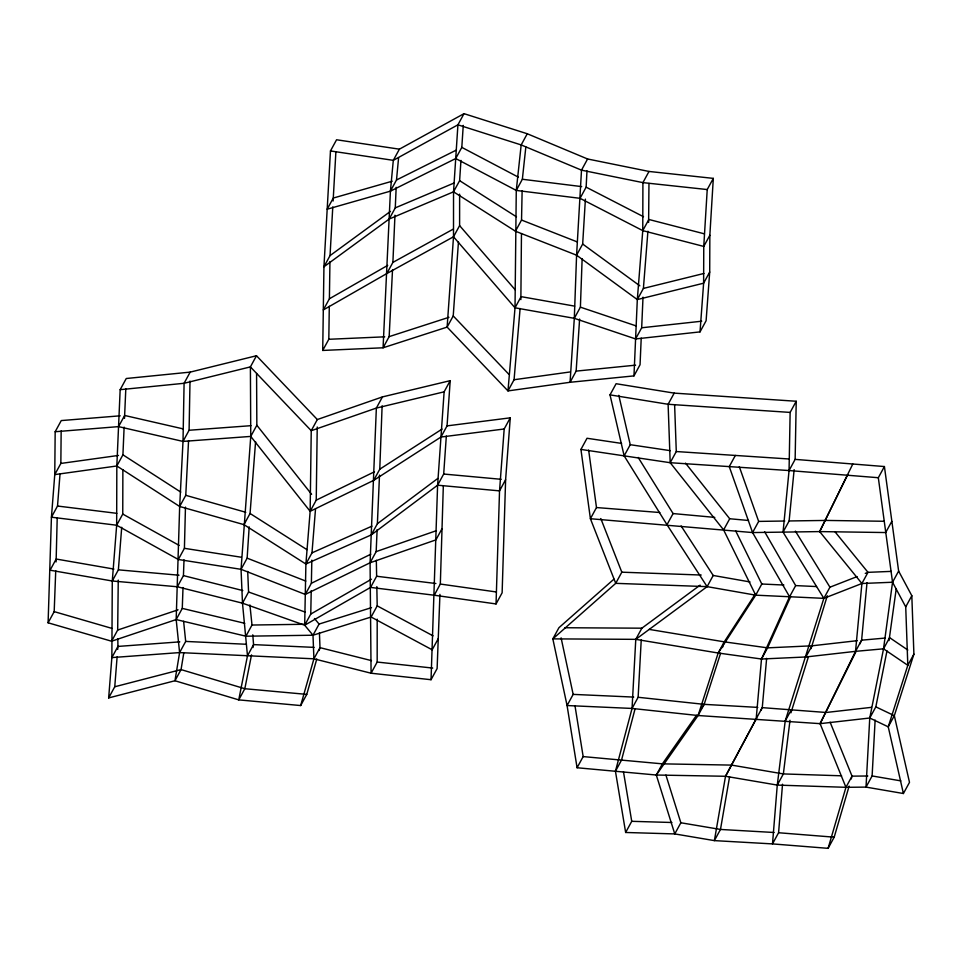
<?xml version="1.0" encoding="UTF-8"?>
<svg xmlns="http://www.w3.org/2000/svg" width="962" height="962" viewBox="0 0 962 962"><rect width="100%" height="100%" fill="white"/><g stroke="black" fill="none" stroke-linecap="round" stroke-linejoin="round"><path stroke-width="1.44" d="M382.443 396.909L317.328 419.54L256.481 355.736L190.175 372.114L126.25 378.511L120.166 389.682L116.823 465.981L116.667 525.228L112.277 581L111.857 657.587L108.658 697.919L174.964 680.747L238.744 699.879L300.673 705.555L313.913 658.814L312.999 635.221L304.677 625.216L305.892 564.033L310.149 511.315L373.689 480.363L440.957 437.037L447.053 425.877L450.204 380.663L382.443 396.909L376.358 408.068L370.081 562.77L371.079 673.22L431.036 679.713L437.121 668.554L439.935 594.384M117.821 638.984L117.941 646.428L111.857 657.587L179.605 652.585L313.913 658.814L371.079 673.22L377.176 662.048L377.188 619.167M641.221 338.119L640.055 364.718L633.97 375.889L570.057 382.287L507.984 390.909L447.126 327.104L453.511 236.784L453.535 191.823L457.924 124.819L464.009 113.66L527.26 133.754L587.59 158.983L649.001 171.452L713.311 178.379L709.848 235.269L709.703 272.03L706.108 320.731L700.023 331.89L635.593 338.937L574.314 318.326L515.019 307.804L453.511 236.784L459.608 225.625L459.62 194.156M120.214 415.812L61.255 420.574L55.171 431.734L54.762 474.603L51.431 517.195L116.667 525.228L122.751 514.069L122.871 469.636M633.97 375.889L637.313 299.579L642.76 230.627L642.917 182.624L649.001 171.452M648.965 183.465L648.616 222.402M520.105 308.513L514.069 379.737L507.984 390.909L515.019 307.804L516.269 190.428L521.176 144.925L527.26 133.754M521.464 233.562L520.863 299.603M446.332 436.087L443.686 474.038L437.602 485.197L371.296 534.884L305.892 564.033L243.975 524.651L179.666 506.481L116.823 465.981L54.762 474.603L60.846 463.443L61.159 430.916M60.041 473.725L57.516 506.036L51.431 517.195L48.1 622.799L111.592 641.221L117.677 630.05L118.254 580.122M256.481 355.736L250.397 366.895L250.757 436.411L310.149 511.315L311.243 430.699L317.328 419.54M310.149 511.315L316.233 500.156L317.232 427.008M458.453 241.907L453.222 315.933L447.126 327.104L383.068 347.787L322.715 350.445L323.941 266.775L330.471 150.938L336.568 139.767L399.398 149.17L464.009 113.66M322.715 350.445L328.812 339.285L329.293 306.277M453.511 236.784L386.808 273.557L323.316 309.932L329.401 298.773L329.942 261.568M183.742 653.282L181.048 669.588L174.964 680.747L179.605 652.585L176.178 619.564L179.666 506.481L183.008 441.414L184.091 383.285L190.175 372.114M55.171 431.734L118.554 426.623L183.008 441.414L189.093 430.254L190.007 381.06M884.415 466.546L878.318 477.717L789.056 470.55L790.139 412.409L796.223 401.25L674.206 393.121L616.101 383.718L610.016 394.877L624.158 455.856L667.003 524.723L707.118 586.64L755.711 595.165L823.857 598.352L861.904 583.501L892.544 582.238L898.628 571.079L884.415 466.546L795.141 459.379L789.056 470.55L783.044 532.118L823.857 598.352L785.208 721.007L777.272 785.088L772.498 843.902L714.381 840.62L674.771 833.922L625.649 832.479L615.439 771.271L632.046 708.441L635.774 639.345L641.87 628.186L700.12 585.136M795.141 459.379L796.223 401.25M57.215 517.809L56.169 559.03L50.084 570.201L112.277 581L177.357 586.772L242.484 603.174L304.677 625.216L310.762 614.057L311.231 590.608M116.667 525.228L178.331 559.487L241.053 569.324L305.291 594.432L311.375 583.273L311.832 560.112M390.44 211.399L330.038 255.615L323.941 266.775L389.189 219.035L453.535 191.823L515.452 231.217L521.536 220.045L522.125 190.909M178.331 559.487L184.415 548.316L185.462 507.094M431.036 679.713L437.602 485.197L444.119 391.835L450.204 380.663M304.677 625.216L370.55 587.409L434.247 595.225L440.331 584.054L443.326 485.858M434.247 595.225L496.043 603.944L499.531 490.873L504.184 428.992L510.269 417.833L447.053 425.877M510.269 417.833L505.615 479.701L502.128 592.784L496.043 603.944M111.592 641.221L176.178 619.564L182.275 608.393L183.008 587.529M177.357 586.772L183.441 575.613L184.007 559.812M579.605 319.059L576.142 371.116L570.057 382.287L574.314 318.326L576.587 255.195L581.505 170.154L587.59 158.983M574.314 318.326L580.399 307.167L582.142 258.718M48.1 622.799L54.185 611.628L55.736 570.719M56.061 561.952L56.169 559.03L113.925 569.071M373.689 480.363L379.774 469.191L382.118 405.76M116.823 465.981L122.92 454.822L124.122 427.128M124.507 418.374L125.806 388.864M392.52 269.817L389.153 336.628L383.068 347.787L390.416 191.149L393.302 160.341L399.398 149.17M305.291 594.432L370.081 562.77L376.166 551.611L377.128 529.593M371.296 534.884L377.381 523.725L379.509 475.096M386.808 273.557L392.893 262.398L394.961 215.235M389.189 219.035L395.274 207.864L396.176 187.325M635.593 338.937L641.678 327.777L643.013 297.162M179.666 506.481L185.762 495.322L188.564 440.608M392.183 181.217L333.273 198.052L327.188 209.211L390.416 191.149L455.723 158.526L516.269 190.428L580.05 198.316L586.135 187.157L586.976 170.851M613.96 579.124L558.934 627.705L552.837 638.876L567.075 705.543L632.046 708.441L638.131 697.282L641.233 639.946M878.318 477.717L892.544 582.238L883.525 648.821L869.756 718.013L866.016 787.108L903.402 793.518L909.499 782.359L894.323 715.68L913.9 654.148L911.82 595.718L898.628 571.079M561.099 637.854L573.16 694.384L567.075 705.543L577.08 767.748L656.312 775.023L725.516 776.274L777.272 785.088L845.947 787.313L866.016 787.108L872.113 775.949L875.131 720.081M330.038 255.615L332.78 206.902M333.117 200.998L335.894 151.719M709.703 272.03L703.619 283.201L637.313 299.579L576.587 255.195L582.671 244.035L585.401 199.134M713.311 178.379L707.226 189.55L703.763 246.428L703.619 283.201L700.023 331.89M251.527 654.906L244.829 688.72L238.744 699.879L247.487 655.771L242.484 603.174L241.053 569.324L250.757 436.411L256.842 425.252L256.577 373.484M241.053 569.324L247.138 558.152L249.182 526.887M453.535 191.823L459.62 180.664L460.954 160.401M455.723 158.526L461.808 147.366L463.251 125.385M243.975 524.651L250.06 513.48L255.579 441.702M112.277 581L118.374 569.841L121.717 527.272M108.658 697.919L114.755 686.76L117.111 656.89M117.701 649.41L117.941 646.428L179.798 641.858M637.313 299.579L643.398 288.42L647.919 231.205M305.892 564.033L311.977 552.873L315.524 508.934M849.133 786.086L834.186 837.18L828.102 848.34L772.498 843.902L778.583 832.743L782.527 784.222M729.581 776.803L720.478 829.448L714.381 840.62L725.516 776.274L756.18 718.806L761.495 659.018L789.574 596.753L795.658 585.593L764.574 531.673M766.642 658.321L762.265 707.647L760.87 710.257M390.416 191.149L396.5 179.99L398.569 157.972M828.102 848.34L845.947 787.313L820.093 723.652L855.531 651.346L861.904 583.501L867.989 572.342L891.329 571.38M867.015 582.671L861.615 640.175L859.643 644.203M783.044 532.118L789.129 520.959L794.143 469.648M516.269 190.428L522.354 179.257L525.841 146.97M790.006 720.273L783.357 773.929L777.272 785.088M790.932 712.83L808.284 657.202M896.223 588.828L889.032 640.596M252.994 647.546L253.571 644.612L252.778 634.824M632.046 708.441L698.075 715.524L820.093 723.652L869.756 718.013L875.841 706.854L886.976 650.901M635.112 708.705L621.524 760.112L615.439 771.271M300.673 705.555L306.758 694.384L316.787 658.982M319.192 650.48L319.997 647.654L319.432 632.912M851.202 778.992L852.031 776.142L830.11 722.173M811.038 648.665L827.308 595.767M665.908 775.071L680.856 822.763L674.771 833.922L656.312 775.023L698.075 715.524L718.181 653.018L724.266 641.846L755.266 594.059M698.075 715.524L704.16 704.352L720.61 653.21M722.438 647.534L724.266 641.846L767.58 647.859L811.952 645.815L857.226 640.68M790.776 596.416L767.58 647.859L761.495 659.018L718.181 653.018L635.774 639.345L552.837 638.876L615.728 583.345L621.813 572.186L600.805 518.554M621.596 443.41L587.024 438.263L580.94 449.422L590.403 518.722L752.573 532.563L819.66 531.589L852.801 464.009M847.642 474.759L819.66 531.589L861.904 583.501M856.36 650.889L820.093 723.652M756.685 718.097L725.516 776.274M118.554 426.623L124.639 415.464L183.237 428.908M179.605 652.585L185.69 641.426L183.61 621.32M242.484 603.174L248.569 592.015L247.703 571.404M176.178 619.564L245.911 636.207L251.996 625.035L249.916 604.942M247.487 655.771L253.571 644.612L314.093 647.378M245.911 636.207L312.999 635.221L319.083 624.061L371.524 607.635M313.913 658.814L319.997 647.654L371.452 660.617M515.019 307.804L521.103 296.645L574.615 306.132M370.55 587.409L376.635 576.25L376.334 560.305M312.999 635.221L371.116 617.027L377.2 605.856L376.827 586.616M442.015 528.703L435.93 539.874L370.081 562.77M505.615 479.701L499.531 490.873L437.602 485.197M580.05 198.316L642.76 230.627L648.845 219.468L704.04 233.754M438.263 638.636L432.166 649.795L371.116 617.027M709.848 235.269L703.763 246.428L642.76 230.627M624.158 455.856L630.242 444.697L618.794 395.334M588.636 450.06L596.488 507.551L590.403 518.722L615.728 583.345L707.118 586.64L713.203 575.468L681.108 525.937M674.206 393.121L668.109 404.28L670.201 462.71L723.616 529.918L755.711 595.165L718.181 653.018M580.94 449.422L670.201 462.71L676.286 451.539L674.627 405.098M667.003 524.723L673.087 513.564L638.179 457.443M735.341 455.435L729.256 466.606L752.573 532.563L789.574 596.753M577.08 767.748L583.164 756.589L575.06 706.228M723.616 529.918L729.713 518.746L748.52 520.478M752.573 532.563L758.657 521.404L739.309 466.666M656.312 775.023L662.397 763.852L696.488 715.283M625.649 832.479L631.733 821.32L623.472 771.764M755.711 595.165L761.796 584.006L735.605 530.735M756.18 718.806L762.265 707.647L826.178 712.481L871.464 707.347M823.857 598.352L829.941 587.193L857.118 576.587M761.495 659.018L805.867 656.974L811.952 645.815M891.786 521.38L885.689 532.551L819.66 531.589M785.208 721.007L791.293 709.848M805.867 656.974L855.531 651.346L861.615 640.175L885.196 638.059M903.402 793.518L888.239 726.839L907.815 665.307L905.723 606.878L911.82 595.718M855.531 651.346L883.525 648.821L889.609 637.65L907.827 650.023M913.9 654.148L907.815 665.307L883.525 648.821M845.947 787.313L852.031 776.142L867.808 775.997M701.599 707.996L704.16 704.352L757.791 707.395M377.381 523.725L437.77 478.475M635.774 639.345L707.118 586.64M379.774 469.191L442.063 429.088M310.762 614.057L371.464 579.22M329.401 298.773L387.71 265.368M392.893 262.398L453.066 229.221M396.5 179.99L456.469 150.024M311.375 583.273L370.767 554.244M316.233 500.156L374.471 471.777M311.977 552.873L371.933 526.154M395.274 207.864L454.148 182.984M865.271 573.4L867.989 572.342L835.136 531.962M376.166 551.611L436.411 530.663M117.677 630.05L178.054 609.812M389.153 336.628L448.941 317.316M114.755 686.76L181.048 669.588L244.829 688.72L306.758 694.384M643.398 288.42L703.931 273.461M444.119 391.835L376.358 408.068L311.243 430.699L250.397 366.895L184.091 383.285L120.166 389.682M514.069 379.737L570.225 371.945M60.846 463.443L118.482 455.435M440.957 437.037L504.184 428.992M641.678 327.777L701.719 321.212M576.142 371.116L635.605 365.163M189.093 430.254L250.95 425.685M183.008 441.414L250.757 436.411M328.812 339.285L384.74 336.82M758.657 521.404L784.776 521.019M789.129 520.959L825.745 520.43L884.282 521.272M251.996 625.035L304.172 624.278M564.85 627.741L641.87 628.186M631.733 821.32L671.921 822.498M841.582 775.805L783.357 773.929L731.601 765.103L662.397 763.852L583.164 756.589M621.813 572.186L701.214 575.035M573.16 694.384L633.705 697.089M761.796 584.006L783.886 585.04M795.658 585.593L816.522 586.567M185.69 641.426L246.188 644.263M774.109 832.491L720.478 829.448L680.856 822.763M790.139 412.409L668.109 404.28L610.016 394.877M676.286 451.539L789.165 458.994M670.201 462.71L789.056 470.55M596.488 507.551L659.836 512.518M778.583 832.743L834.186 837.18M118.374 569.841L179.004 575.216M443.686 474.038L501.19 479.304M673.087 513.564L714.802 517.388M707.226 189.55L642.917 182.624L581.505 170.154L521.176 144.925L457.924 124.819L393.302 160.341L330.471 150.938M638.131 697.282L704.16 704.352M377.176 662.048L432.732 668.073M376.635 576.25L435.882 583.513M522.354 179.257L581.685 186.604M57.516 506.036L116.823 513.335M440.331 584.054L496.248 591.955M630.242 444.697L670.346 450.661M184.415 548.316L241.306 557.238M649.218 629.401L724.266 641.846M872.113 775.949L900.865 780.879M713.203 575.468L750.011 581.938M182.275 608.393L244.733 623.304M183.441 575.613L242.785 590.56M185.762 495.322L245.779 512.277M54.185 611.628L111.905 628.378M580.399 307.167L636.11 325.902M248.569 592.015L305.11 612.048M521.536 220.045L577.116 241.859M515.452 231.217L576.587 255.195M247.138 558.152L305.796 581.084M875.841 706.854L894.323 715.68L888.239 726.839L869.756 718.013M586.135 187.157L643.506 216.715M461.808 147.366L518.398 177.176M377.2 605.856L433.056 635.846M122.751 514.069L179.16 545.406M459.62 180.664L516.486 216.835M250.06 513.48L306.926 549.651M122.92 454.822L180.736 492.075M582.671 244.035L639.826 285.81M453.222 315.933L508.91 374.338M459.608 225.625L515.247 289.875M314.466 618.506L319.083 624.061M685.497 463.131L729.713 518.746M256.842 425.252L311.592 494.3M795.406 531.144L829.941 587.193M892.544 582.238L905.723 606.878"/></g></svg>
